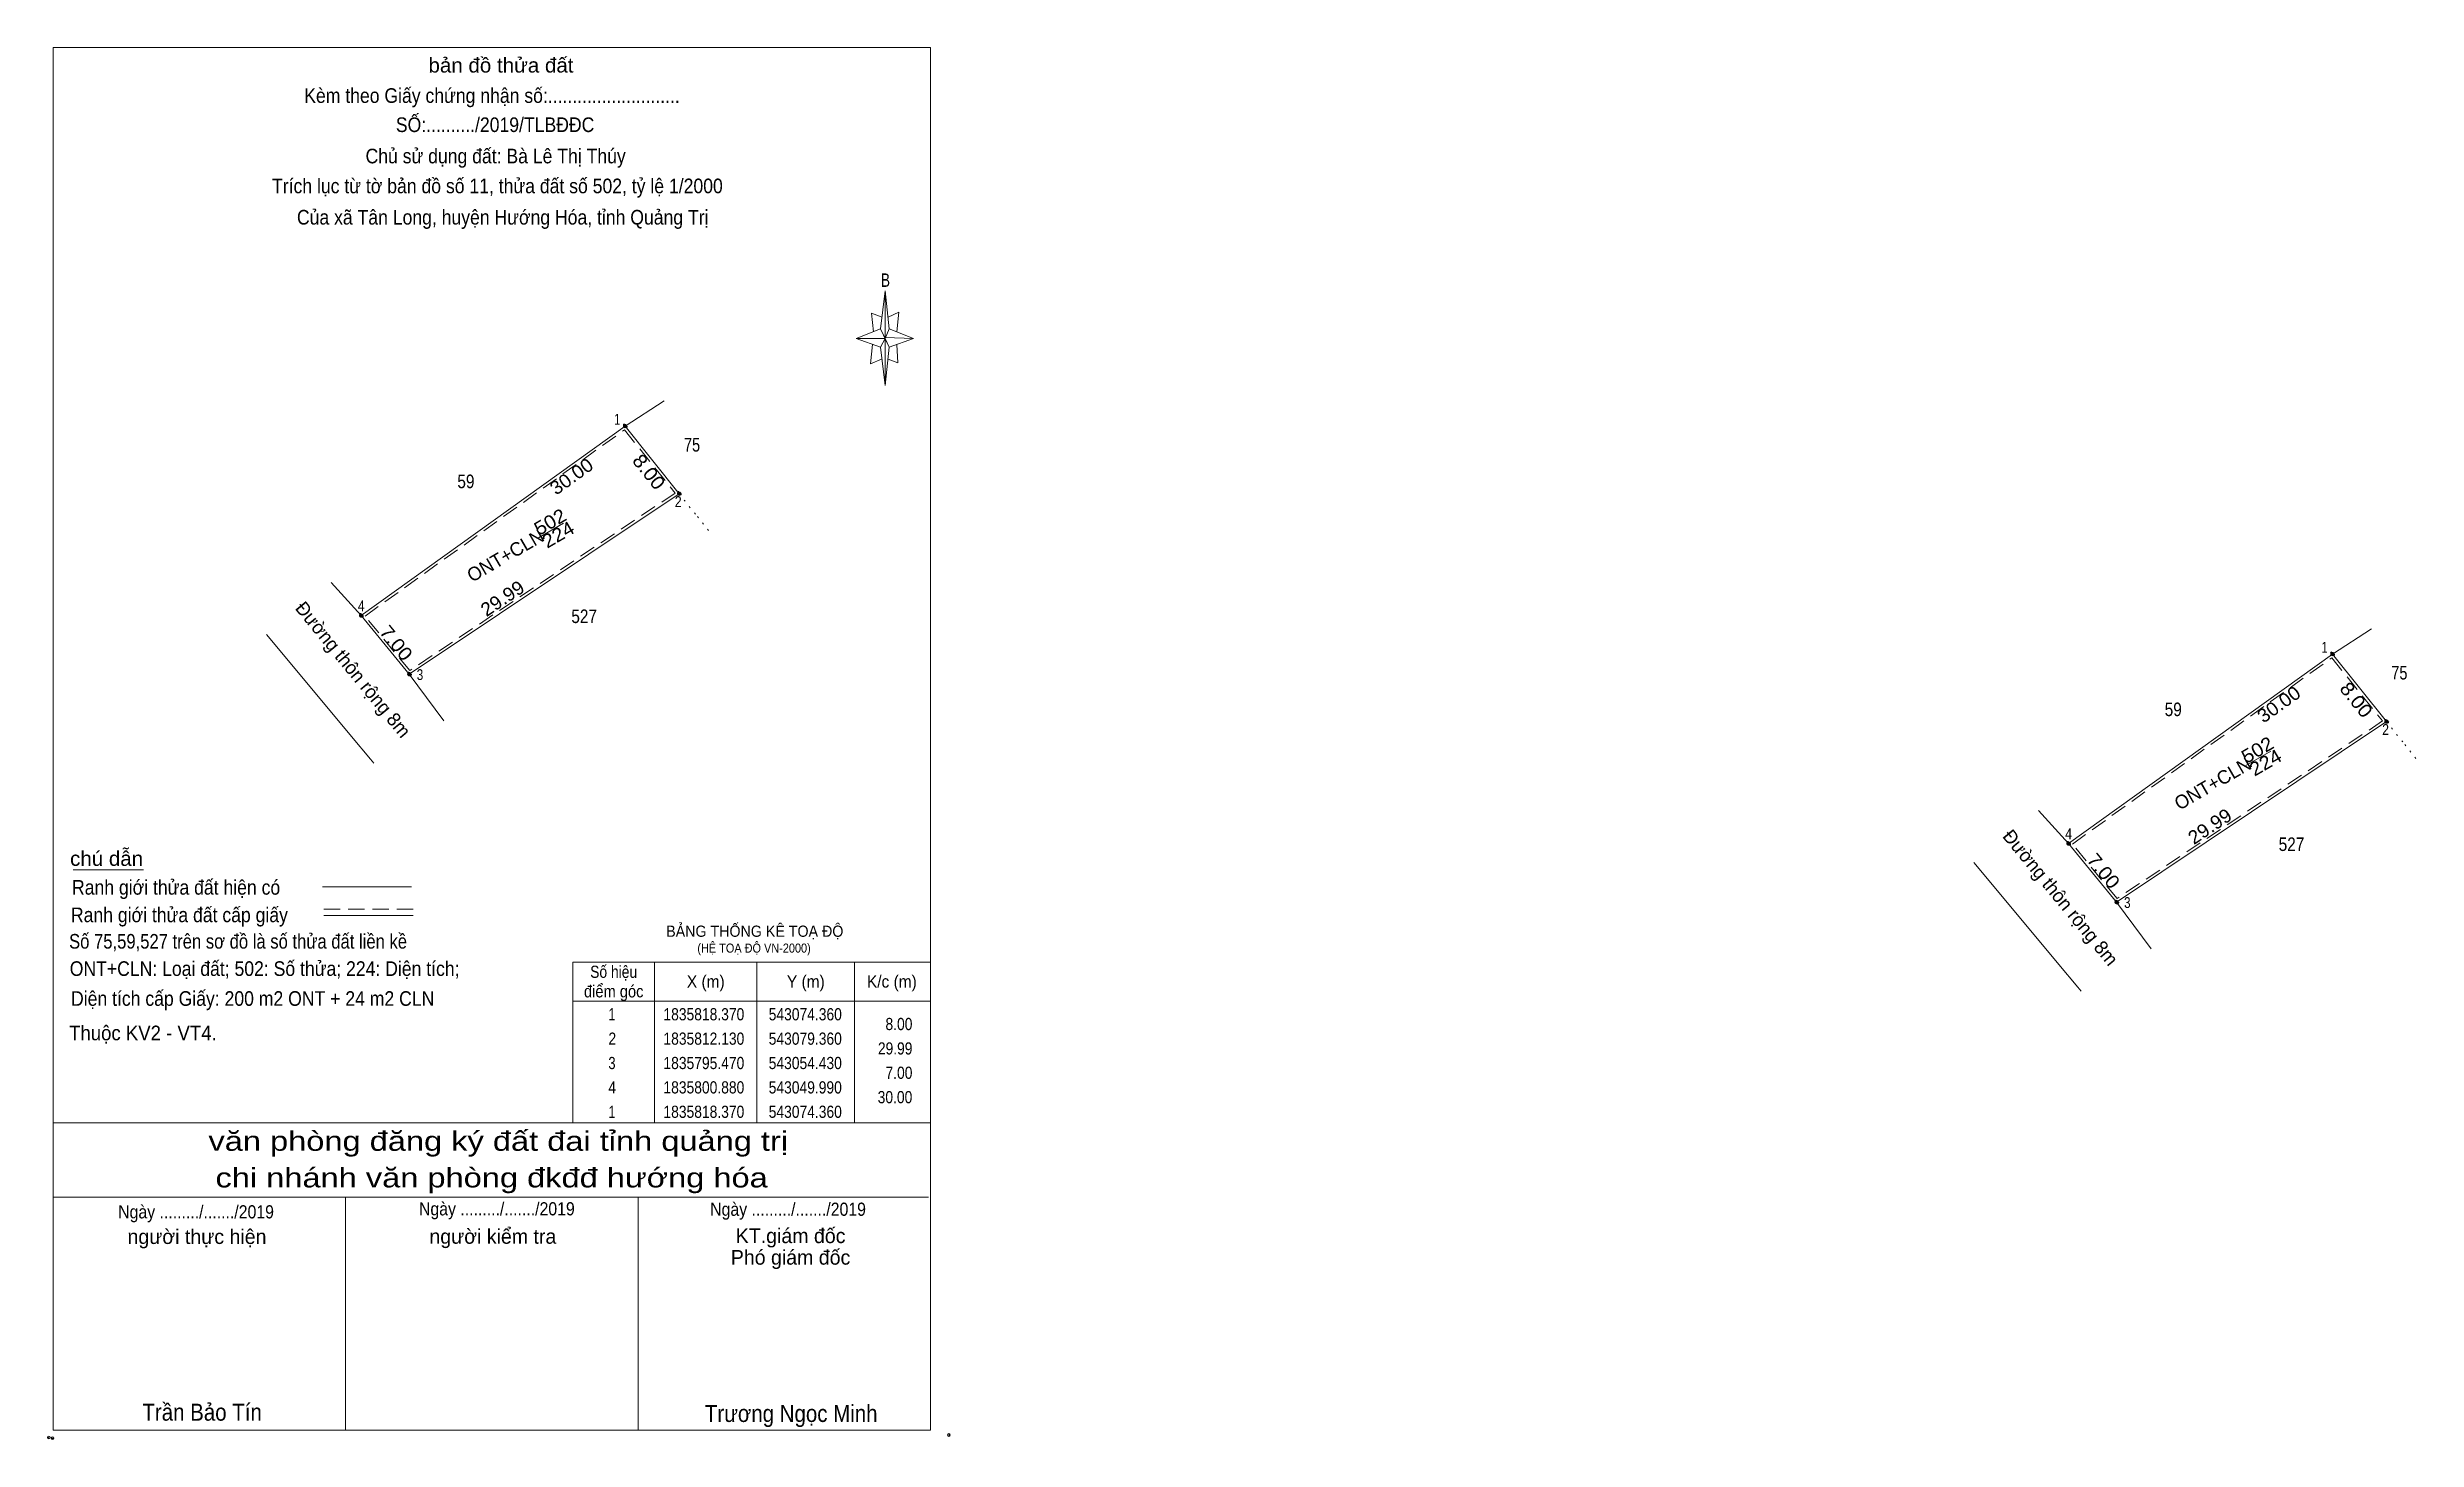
# Model space of a CAD drawing. Header units: metres. Extents: x 542863 to 543082, y 1835746 to 1835874.
import ezdxf
from ezdxf.enums import TextEntityAlignment as Align

# ---------------------------------------------------------------- set-up
doc = ezdxf.new("R2010")
doc.units = ezdxf.units.M
doc.header["$LTSCALE"] = 0.5
doc.header["$PDMODE"] = 32
doc.header["$PDSIZE"] = 0.25
doc.linetypes.add('DOTTED', pattern=[1.5, 0.3, -1.2])
doc.linetypes.add('MEDIUM_DASHED', pattern=[4.5, 3, -1.5])
for name, color, linetype, lineweight in [('1', 7, 'DOTTED', 13), ('17', 7, 'Continuous', 13), ('5', 7, 'Continuous', 13), ('6', 7, 'Continuous', 13), ('63', 7, 'Continuous', 13), ('7', 7, 'Continuous', 13)]:
    doc.layers.add(name, color=color, linetype=linetype, lineweight=lineweight)

msp = doc.modelspace()

# ---------------------------------------------------------------- hatches: boundary and pattern name
at = {"layer": '1'}
for points in [[(542916.89, 1835839.41, 1), (542916.49, 1835839.41, 1)], [(542921.89, 1835833.17, 1), (542921.49, 1835833.17, 1)], [(542892.52, 1835821.92, 1), (542892.12, 1835821.92, 1)], [(543074.56, 1835818.37, 1), (543074.16, 1835818.37, 1)], [(542896.96, 1835816.51, 1), (542896.56, 1835816.51, 1)], [(543079.56, 1835812.13, 1), (543079.16, 1835812.13, 1)], [(543050.19, 1835800.88, 1), (543049.79, 1835800.88, 1)], [(543054.63, 1835795.47, 1), (543054.23, 1835795.47, 1)]]:
    msp.add_hatch(color=256, dxfattribs=at).paths.add_polyline_path(points)

# ---------------------------------------------------------------- linework, layer by layer
at = {"layer": '1', "linetype": 'MEDIUM_DASHED'}
for points in [[(542916.64, 1835839.07), (542921.32, 1835833.23), (542896.81, 1835816.84), (542892.68, 1835821.87)], [(543074.31, 1835818.03), (543078.99, 1835812.19), (543054.48, 1835795.8), (543050.35, 1835800.83)]]:
    msp.add_lwpolyline(points, close=True, dxfattribs=at)
at = {"layer": '1'}
for centre in [(542916.69, 1835839.41), (542921.69, 1835833.17), (542892.32, 1835821.92), (543074.36, 1835818.37), (542896.76, 1835816.51), (543079.36, 1835812.13), (543049.99, 1835800.88), (543054.43, 1835795.47)]:
    msp.add_circle(centre, 0.2, dxfattribs=at)
at = {"layer": '17'}
msp.add_line((542865.72, 1835798.45), (542872.23, 1835798.45), dxfattribs=at)
at = {"layer": '5'}
for p, q in [((542940.27, 1835848.39), (542940.72, 1835851.9)), ((542941.08, 1835848.39), (542943.33, 1835847.49)), ((542940.27, 1835846.68), (542938.02, 1835847.49)), ((542941.08, 1835846.68), (542940.72, 1835843.17)), ((542941.89, 1835845.24), (542940.99, 1835845.6)), ((542941.8, 1835846.95), (542941.89, 1835845.24)), ((542863.89, 1835775.09), (542944.89, 1835775.09)), ((542863.89, 1835768.25), (542944.71, 1835768.25)), ((542863.89, 1835768.25), (542944.71, 1835768.25)), ((542863.89, 1835768.25), (542944.71, 1835768.25)), ((542890.89, 1835746.74), (542890.89, 1835768.25)), ((542917.89, 1835746.74), (542917.89, 1835768.25))]:
    msp.add_line(p, q, dxfattribs=at)
for points in [[(542863.89, 1835874.36), (542944.89, 1835874.36), (542944.89, 1835746.74), (542863.89, 1835746.74)], [(542940.72, 1835851.9), (542941.08, 1835848.39), (542940.72, 1835847.49)], [(542940.72, 1835847.49), (542938.02, 1835847.49), (542940.27, 1835848.39), (542941.08, 1835846.68), (542943.33, 1835847.49), (542940.72, 1835847.58)], [(542940.72, 1835847.49), (542940.72, 1835843.17), (542940.27, 1835846.68)]]:
    msp.add_lwpolyline(points, close=True, dxfattribs=at)
for points in [[(542940.45, 1835849.47), (542939.46, 1835849.83), (542939.64, 1835848.12)], [(542940.99, 1835849.47), (542941.98, 1835849.92), (542941.8, 1835848.12)], [(542940.72, 1835847.49), (542940.27, 1835848.39), (542938.02, 1835847.49)], [(542939.55, 1835846.95), (542939.37, 1835845.15), (542940.36, 1835845.6)], [(542940.72, 1835847.49), (542941.08, 1835846.68), (542943.33, 1835847.49)], [(542944.89, 1835746.74), (542863.89, 1835746.74), (542863.89, 1835768.25)]]:
    msp.add_lwpolyline(points, dxfattribs=at)
for p in [(542863.47, 1835746.05), (542863.83, 1835745.99)]:
    msp.add_point(p, dxfattribs=at)
at = {"layer": '6'}
for p, q in [((542888.76, 1835796.89), (542896.98, 1835796.89)), ((542888.88, 1835794.25), (542897.11, 1835794.25))]:
    msp.add_line(p, q, dxfattribs=at)
at = {"layer": '6', "linetype": 'MEDIUM_DASHED'}
msp.add_line((542888.88, 1835794.81), (542897.16, 1835794.81), dxfattribs=at)
at = {"layer": '6'}
msp.add_point((542946.6, 1835746.29), dxfattribs=at)
at = {"layer": '63'}
for p, q in [((542919.42, 1835789.93), (542919.42, 1835775.09)), ((542928.87, 1835789.93), (542928.87, 1835775.09)), ((542937.87, 1835789.93), (542937.87, 1835775.09)), ((542911.86, 1835786.33), (542944.89, 1835786.33))]:
    msp.add_line(p, q, dxfattribs=at)
msp.add_lwpolyline([(542911.86, 1835789.93), (542944.89, 1835789.93), (542944.89, 1835775.09), (542911.86, 1835775.09)], close=True, dxfattribs=at)
at = {"layer": '7'}
for p, q in [((542916.69, 1835839.41), (542920.29, 1835841.75)), ((542892.32, 1835821.92), (542916.69, 1835839.41)), ((542916.69, 1835839.41), (542921.69, 1835833.17)), ((542896.76, 1835816.51), (542921.69, 1835833.17)), ((542908.71, 1835829.11), (542911, 1835830.44)), ((542892.32, 1835821.92), (542889.55, 1835824.97)), ((542892.32, 1835821.92), (542896.76, 1835816.51)), ((543074.36, 1835818.37), (543077.96, 1835820.71)), ((543049.99, 1835800.88), (543074.36, 1835818.37)), ((543074.36, 1835818.37), (543079.36, 1835812.13)), ((542896.76, 1835816.51), (542899.97, 1835812.21)), ((542893.18, 1835808.66), (542891.42, 1835810.77)), ((543054.43, 1835795.47), (543079.36, 1835812.13)), ((542893.48, 1835808.3), (542893.18, 1835808.66)), ((543066.38, 1835808.07), (543068.67, 1835809.4)), ((543049.99, 1835800.88), (543047.22, 1835803.93)), ((543049.99, 1835800.88), (543054.43, 1835795.47)), ((543054.43, 1835795.47), (543057.64, 1835791.17)), ((543050.85, 1835787.62), (543049.09, 1835789.73)), ((543051.15, 1835787.26), (543050.85, 1835787.62))]:
    msp.add_line(p, q, dxfattribs=at)
at = {"layer": '7', "linetype": 'DOTTED'}
for p, q in [((542921.69, 1835833.17), (542923.37, 1835831.06)), ((542923.37, 1835831.06), (542924.47, 1835829.7)), ((543079.36, 1835812.13), (543081.04, 1835810.02)), ((543081.04, 1835810.02), (543082.14, 1835808.66))]:
    msp.add_line(p, q, dxfattribs=at)
at = {"layer": '7'}
for points in [[(542891.42, 1835810.77), (542890.38, 1835812.01), (542883.57, 1835820.17)], [(543049.09, 1835789.73), (543048.05, 1835790.97), (543041.24, 1835799.13)]]:
    msp.add_lwpolyline(points, dxfattribs=at)
for p in [(542916.69, 1835839.41), (543074.36, 1835818.37)]:
    msp.add_point(p, dxfattribs=at)

# ---------------------------------------------------------------- texts
at = {"layer": '1'}
for s, height, width, p in [('BẢNG THỐNG KÊ TOẠ ĐỘ ', 1.035, 0.95, (542920.49, 1835792.27)), ('(HỆ TOẠ ĐỘ VN-2000)', 0.837, 0.9, (542923.37, 1835790.81))]:
    msp.add_text(s, height=height, dxfattribs=dict(at, width=width)).set_placement(p)
at = {"layer": '5'}
for s, height, width, p in [('bản đồ thửa đất', 1.35, 1.05, (542905.235, 1835872.04)), ('Kèm theo Giấy chứng nhận số:...........................', 1.35, 0.9, (542904.405, 1835869.24)), ('SỐ:........../2019/TLBĐĐC', 1.35, 0.9, (542904.69, 1835866.55)), ('Chủ sử dụng đất: Bà Lê Thị Thúy', 1.35, 0.9, (542904.74, 1835863.66)), ('Trích lục từ tờ bản đồ số 11, thửa đất số 502, tỷ lệ 1/2000 ', 1.35, 0.9, (542905.13, 1835860.9)), ('Của xã Tân Long, huyện Hướng Hóa, tỉnh Quảng Trị', 1.35, 0.9, (542905.395, 1835858.01)), ('B', 1.24, 0.75, (542940.745, 1835852.26)), ('văn phòng đăng ký đất đai tỉnh quảng trị', 1.8, 1.25, (542904.985, 1835772.52)), ('chi nhánh văn phòng đkđđ hướng hóa', 1.8, 1.25, (542904.37, 1835769.14)), ('Ngày ........./......./2019', 1.215, 0.9, (542877.075, 1835766.28)), ('Ngày ........./......./2019', 1.215, 0.9, (542904.855, 1835766.56)), ('Ngày ........./......./2019', 1.215, 0.9, (542931.745, 1835766.52)), ('Trần Bảo Tín', 1.57, 0.9, (542877.635, 1835747.61)), ('Trương Ngọc Minh', 1.57, 0.9, (542932.035, 1835747.49))]:
    msp.add_text(s, height=height, dxfattribs=dict(at, width=width)).set_placement(p, align=Align.CENTER)
for s, p in [('người thực hiện', (542877.16, 1835763.92)), ('người kiểm tra', (542904.485, 1835763.94)), ('KT.giám đốc', (542931.98, 1835764)), ('Phó giám đốc', (542931.975, 1835762.01))]:
    msp.add_text(s, height=1.35, dxfattribs=at).set_placement(p, align=Align.CENTER)
at = {"layer": '6'}
for s, width, p in [('chú dẫn', 1.05, (542865.44, 1835798.82)), ('Ranh giới thửa đất hiện có ', 0.9, (542865.62, 1835796.16)), ('Ranh giới thửa đất cấp giấy', 0.9, (542865.52, 1835793.62)), ('Số 75,59,527 trên sơ đồ là số thửa đất liền kề', 0.85, (542865.35, 1835791.18)), ('ONT+CLN: Loại đất; 502: Số thửa; 224: Diện tích;', 0.9, (542865.41, 1835788.66)), ('Diện tích cấp Giấy: 200 m2 ONT + 24 m2 CLN', 0.9, (542865.53, 1835785.9)), ('Thuộc KV2 - VT4.', 0.95, (542865.35, 1835782.72))]:
    msp.add_text(s, height=1.35, dxfattribs=dict(at, width=width)).set_placement(p)
at = {"layer": '63'}
for s, rotation, width, p in [('8.00', 308.705, 1.1, (542918.4033, 1835834.7908)), ('30.00', 35.666, 1.05, (542912.1106, 1835834.261)), ('29.99', 33.754, 1.05, (542905.7177, 1835822.9848)), ('7.00', 309.376, 1.1, (542895.0734, 1835818.9915)), ('30.00', 35.666, 1.05, (543069.7806, 1835813.221)), ('8.00', 308.705, 1.1, (543076.0733, 1835813.7508)), ('29.99', 33.754, 1.05, (543063.3927, 1835801.9481)), ('7.00', 309.376, 1.1, (543052.7434, 1835797.9515))]:
    msp.add_text(s, height=1.25, rotation=rotation, dxfattribs=dict(at, width=width)).set_placement(p, align=Align.CENTER)
for s, width, p in [('Số hiệu', 0.85, (542915.64, 1835788.48)), ('X (m)', 0.95, (542924.145, 1835787.58)), ('Y (m)', 0.95, (542933.385, 1835787.58)), ('K/c (m)', 0.95, (542941.33, 1835787.58)), ('điểm góc', 0.9, (542915.645, 1835786.68)), (' 1', 0.75, (542915.325, 1835784.56)), ('1835818.370', 0.85, (542923.97, 1835784.56)), ('543074.360', 0.85, (542933.335, 1835784.56)), (' 2', 0.85, (542915.335, 1835782.31)), ('1835812.130', 0.85, (542923.97, 1835782.31)), ('543079.360', 0.85, (542933.335, 1835782.31)), (' 3', 0.8, (542915.315, 1835780.06)), ('1835795.470', 0.85, (542923.97, 1835780.06)), ('543054.430', 0.85, (542933.335, 1835780.06)), (' 4', 0.85, (542915.325, 1835777.81)), ('1835800.880', 0.85, (542923.97, 1835777.81)), ('543049.990', 0.85, (542933.335, 1835777.81)), (' 1', 0.75, (542915.325, 1835775.56)), ('1835818.370', 0.85, (542923.97, 1835775.56)), ('543074.360', 0.85, (542933.335, 1835775.56))]:
    msp.add_text(s, height=1.125, dxfattribs=dict(at, width=width)).set_placement(p, align=Align.CENTER)
at = {"layer": '63', "width": 0.85}
for s, height, p in [('8.00', 1.125, (542943.23, 1835783.66)), ('29.99', 1.12, (542943.23, 1835781.41)), ('7.00', 1.125, (542943.23, 1835779.16)), ('30.00', 1.125, (542943.22, 1835776.91))]:
    msp.add_text(s, height=height, dxfattribs=at).set_placement(p, align=Align.RIGHT)
at = {"layer": '7'}
for s, width, p in [(' 1', 0.75, (542916.25, 1835839.53)), (' 2', 0.85, (542921.92, 1835831.94)), (' 4', 0.85, (542892.65, 1835822.32)), (' 1', 0.75, (543073.92, 1835818.49)), (' 3', 0.8, (542898.05, 1835815.97)), (' 2', 0.85, (543079.59, 1835810.9)), (' 4', 0.85, (543050.32, 1835801.28)), (' 3', 0.8, (543055.72, 1835794.93))]:
    msp.add_text(s, height=1, dxfattribs=dict(at, width=width)).set_placement(p, align=Align.RIGHT)
for s, width, p in [('75', 0.8, (542922.88, 1835837.06)), ('59', 0.85, (542901.995, 1835833.68)), ('527', 0.85, (542912.915, 1835821.23)), ('75', 0.8, (543080.55, 1835816.02)), ('59', 0.85, (543059.665, 1835812.64)), ('527', 0.85, (543070.585, 1835800.19))]:
    msp.add_text(s, height=1.25, dxfattribs=dict(at, width=width)).set_placement(p, align=Align.CENTER)
at = {"layer": '7', "width": 1.1}
for s, p in [('502', (542910.0811, 1835830.0248)), ('224', (542910.8311, 1835828.8548)), ('502', (543067.7511, 1835808.9848)), ('224', (543068.5011, 1835807.8148))]:
    msp.add_text(s, height=1.25, rotation=30.149, dxfattribs=at).set_placement(p, align=Align.CENTER)
at = {"layer": '7'}
for s, rotation, p in [('ONT+CLN', 30.149, (542905.9561, 1835826.9181)), ('Đường thôn rộng 8m', 309.356, (542891.0989, 1835816.5413)), ('ONT+CLN', 30.149, (543063.6261, 1835805.8781)), ('Đường thôn rộng 8m', 309.356, (543048.773, 1835795.4963))]:
    msp.add_text(s, height=1.25, rotation=rotation, dxfattribs=at).set_placement(p, align=Align.CENTER)

doc.saveas('drawing.dxf')
